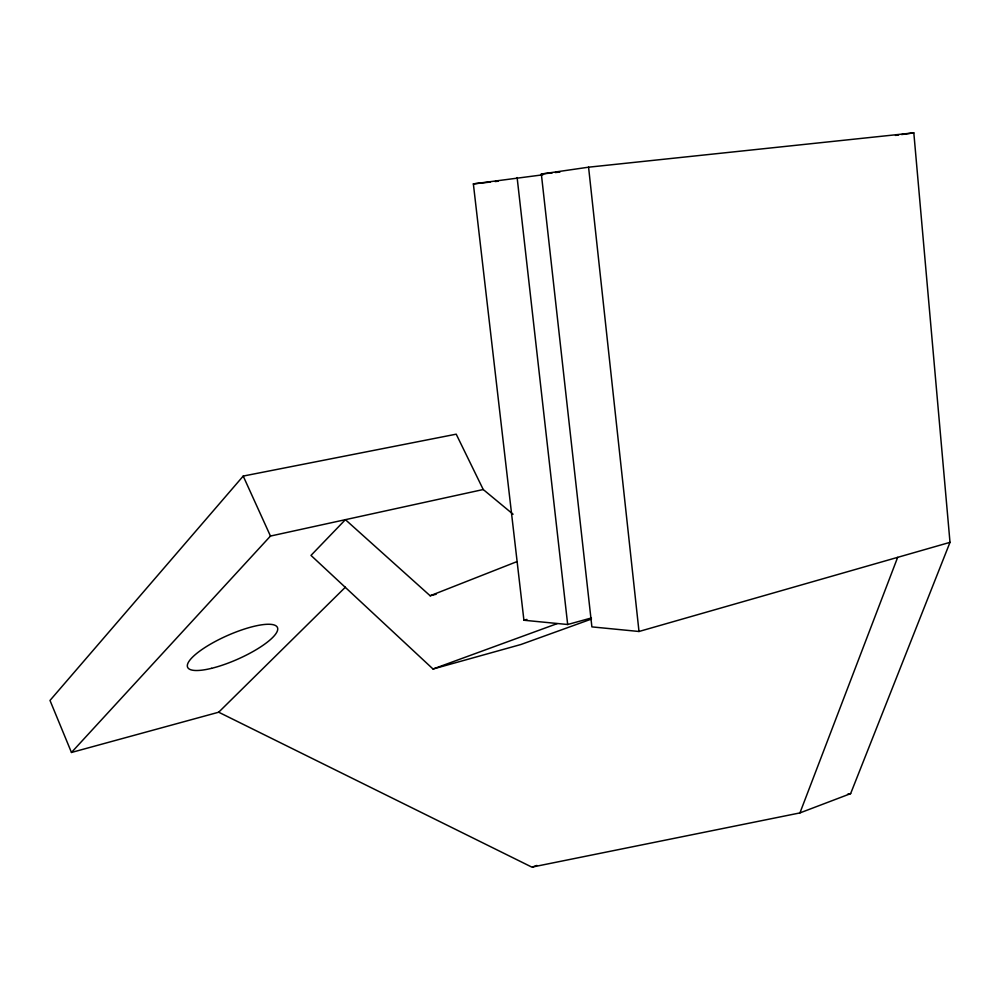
<?xml version="1.0" encoding="UTF-8"?>
<svg xmlns="http://www.w3.org/2000/svg" width="1000" height="1000" viewBox="0 0 1000 1000"><rect width="100%" height="100%" fill="white"/><g stroke="black" fill="none" stroke-linecap="round" stroke-linejoin="round"><path stroke-width="1.5" d="M513.075 514.225L483.237 489.525L456.213 434.175L243.212 476.075L50 700.438L71.463 752.463L218.688 712.212L531.888 867.138L799.938 812.913L897.663 557.35M799.938 812.913L850.625 793.637L950 542.35L913.825 132.863L588.575 167.188L541.35 174.037L591.888 626.888L639 631.487L950 542.35M71.463 752.463L270.462 536.062L483.237 489.525M218.688 712.212L345.412 587.163M591.475 619.038L520.938 644.5L433.025 669.013L310.988 555.4L345.4 519.663L430.15 595.763L516.9 561.638M433.025 669.013L557.125 623.65M532.55 867L536.838 865.45M542.938 174.8L473.363 183.888L523.913 620.237L567.675 624.513L591.425 617.95M523.913 620.237L526.912 619.425M430.15 595.763L436.163 594.25M847.575 794.275L850.625 793.637M895.475 135.412L898.538 134.987M901.587 134.562L913.825 132.863M473.363 183.888L490.438 182.062M495.087 181.562L498.2 181.225M541.35 174.037L552.188 172.887M555.288 172.55L559.925 172.062M243.212 476.075L270.462 536.062M517.125 177.55L567.675 624.513M588.575 167.188L639 631.487M211.525 668.337A49.125 12.888 -23.9 0 0 277.7 628.413A49.125 12.888 -23.9 0 0 208.35 645.4A49.125 12.888 -23.9 0 0 211.525 668.337"/></g></svg>
